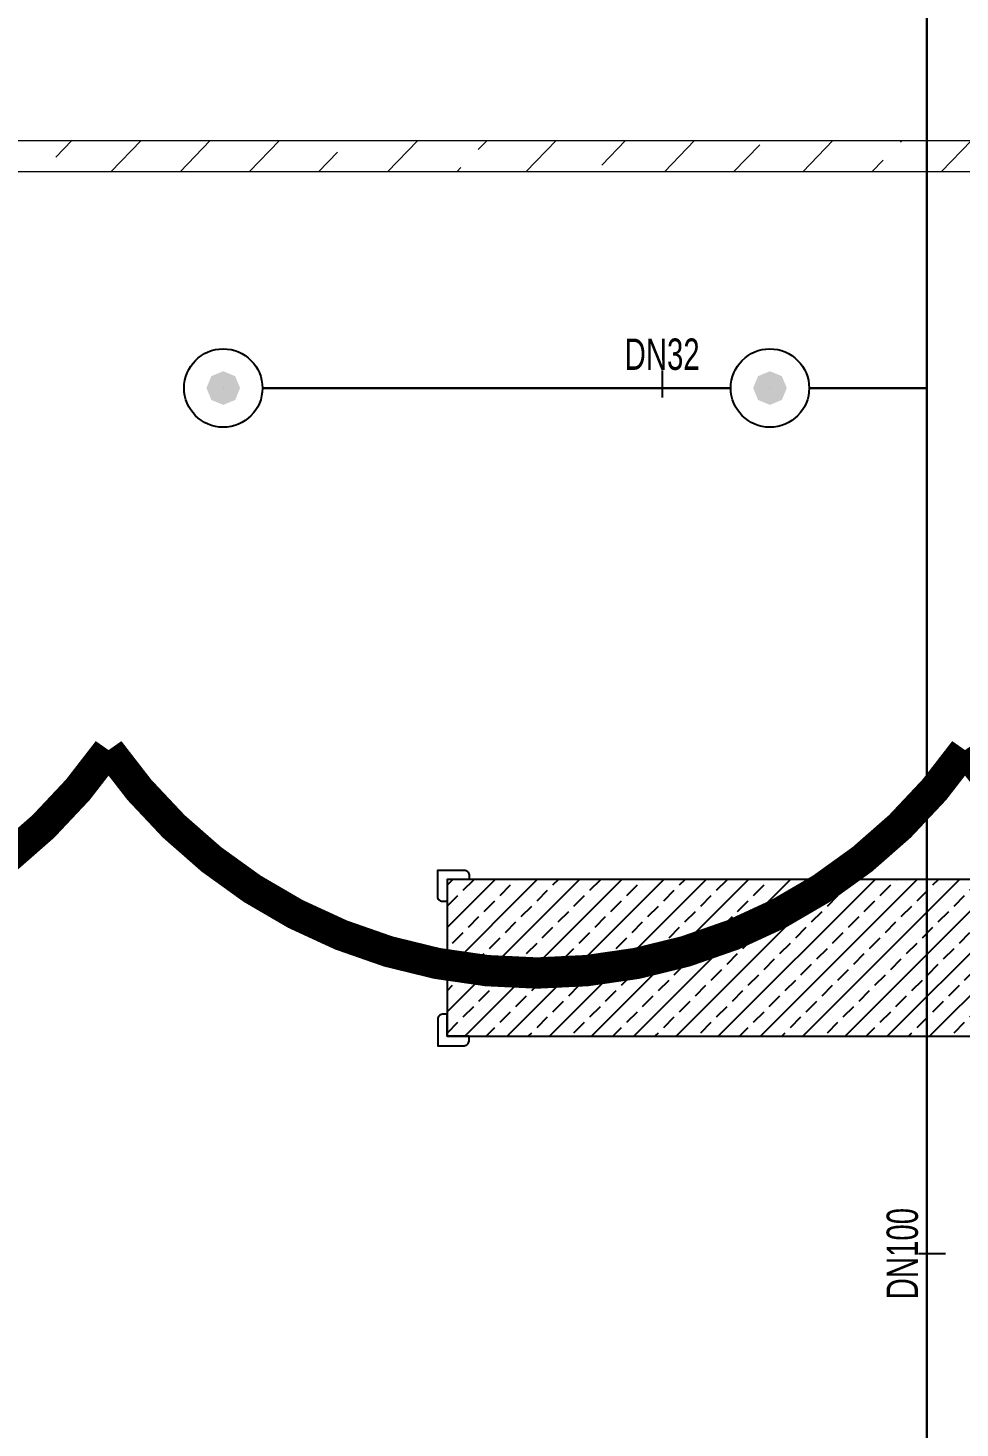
# Model space of a CAD drawing. Header units: millimetres. Extents: x -379292 to 1221486, y 92049 to 447512.
# Drawn here: x -179322 to -176349, y 111319 to 115785 of the extents above; entities that cross this region are included whole.
import ezdxf
from ezdxf.enums import TextEntityAlignment as Align

# ---------------------------------------------------------------- set-up
doc = ezdxf.new("R2010")
doc.units = ezdxf.units.MM
for name, color, linetype in [('-M-YNGN-BORUID', 7, 'Continuous'), ('-M-YNGN-BORUUZUN', 7, 'Continuous'), ('-M-YNGN-BORUYUK', 7, 'Continuous'), ('-M-YNGN-SPR-YUK', 7, 'Continuous'), ('-M-YNGN-ZON5-CAP-', 7, 'Continuous'), ('-M-YNGN-ZON5-SPR-', 7, 'Continuous'), ('05_HATCH CONCRETE', 141, 'Continuous'), ('05_SYMBOL', 2, 'Continuous')]:
    doc.layers.add(name, color=color, linetype=linetype)
doc.layers.add('-M-YNGN-SPR-CAPCIZGI', color=188, linetype='Continuous', plot=False)
doc.layers.add('-M-YNGN-ZON5', color=11, linetype='SP', lineweight=30)
doc.layers.add('E_CT_KA', color=4, linetype='Continuous', lineweight=9)
doc.styles.add('CIZGI', font='tahoma.ttf', dxfattribs={"width": 0.8, "oblique": 20})
doc.styles.add('HCAD', font='HCAD.SHX', dxfattribs={"width": 0.8, "height": 0.2})
doc.styles.add('PIPESIZE', font='hcad.shx', dxfattribs={"width": 0.8})
doc.styles.add('SPR-NOT', font='romans.shx')
doc.styles.get("Standard").update_dxf_attribs({"font": 'segoeuil.ttf'})
doc.linetypes.add('SP', pattern='A,2,-0.1,["SP",CIZGI,S=0.14,R=0.2,X=0,Y=-0.07],-0.255', length=2.355)

# ---------------------------------------------------------------- blocks, each defined once
blk = doc.blocks.new('bariyer')
at = {"color": 8, "ltscale": 25}
blk.add_lwpolyline([(0, -70), (15, -70, 0.414214), (30, -55), (30, 30), (-55, 30, 0.414214), (-70, 15), (-70, 0), (0, 0)], format="xyb", close=True, dxfattribs=at)
blk = doc.blocks.new('OtoParkBodrumKatMimari')
at = {"layer": '05_HATCH CONCRETE'}
h = blk.add_hatch(dxfattribs=at)
h.set_pattern_fill('ANSI33', color=8, scale=15, angle=180, style=0)
h.set_pattern_definition([(225, (905000, -3e-07), (67.351921, -67.351921), []), (225, (904932.65, -3e-07), (67.351921, -67.351921), [47.625, -23.8125])])
h.paths.add_polyline_path([(70900, 12250), (68370, 12250), (68370, 11750), (70900, 11750)])
at = {"color": 5}
blk.add_lwpolyline([(70900, 12250), (68370, 12250), (68370, 11750), (70900, 11750)], close=True, dxfattribs=at)
at = {"layer": '05_SYMBOL', "color": 8, "xscale": -1}
blk.add_blockref('bariyer', (68370, 12250), dxfattribs=at)
at = {"layer": '05_SYMBOL', "color": 8, "rotation": 180}
blk.add_blockref('bariyer', (68370, 11750), dxfattribs=at)
blk = doc.blocks.new('SP-C-UP-12')
at = {"ltscale": 10}
blk.add_line((0, 0), (0, 0), dxfattribs=at)
at = {"color": 1, "linetype": 'Continuous'}
blk.add_circle((0, 0), 12.5, dxfattribs=at)
at = {"ltscale": 10}
for points in [[(-5.37, 0), (-3.8, 3.8), (-3.8, -3.8), (0, 5.37)], [(-3.8, -3.8), (0, 5.37), (0, -5.37), (3.8, 3.8)], [(0, -5.37), (3.8, 3.8), (3.8, -3.8), (5.37, 0)]]:
    blk.add_solid(points, dxfattribs=at)
at = {"layer": '-M-YNGN-SPR-YUK', "style": 'SPR-NOT', "width": 0.5, "flags": 9}
for tag, p in [('YUK', (0, 17.77)), ('CAP', (0, 14.42)), ('TIP', (0.2, 10.78))]:
    blk.add_attdef(tag, text='', height=2.5, dxfattribs=at).set_placement(p, align=Align.MIDDLE_CENTER)
blk = doc.blocks.new('SPRKL100')
at = {"layer": '-M-YNGN-SPR-CAPCIZGI'}
blk.add_line((0, 0.431), (0, -0.431), dxfattribs=at)
at = {"layer": '-M-YNGN-BORUID', "color": 0, "style": 'HCAD', "width": 0.8, "flags": 1}
blk.add_attdef('DIC', text='', height=0.4, dxfattribs=at).set_placement((0, -1.693), align=Align.CENTER)
at = {"layer": '-M-YNGN-BORUUZUN', "color": 0, "style": 'HCAD', "width": 0.7}
blk.add_attdef('BOY', text='', height=0.8, dxfattribs=at).set_placement((0, -1.08), align=Align.CENTER)
at = {"layer": '-M-YNGN-BORUYUK', "color": 6, "style": 'PIPESIZE', "width": 0.8}
blk.add_attdef('YUK', text='', height=0.5, dxfattribs=at).set_placement((0, 1.866), align=Align.CENTER)
at = {"color": 0, "style": 'PIPESIZE', "width": 0.7}
blk.add_attdef('CAP', text='', height=1, dxfattribs=at).set_placement((0, 0.45), align=Align.CENTER)
blk = doc.blocks.new('A$C69E8C7F8')
at = {"layer": '-M-YNGN-ZON5', "ltscale": 500}
for p, q in [((-2056.31, 6569.36), (-2056.31, 359.36)), ((-2268.19, 1291.11), (-2118.81, 1291.11)), ((-2056.31, 1291.11), (-2093.81, 1291.11))]:
    blk.add_line(p, q, dxfattribs=at)
at = {"layer": '-M-YNGN-ZON5-CAP-'}
ref = blk.add_blockref('SPRKL100', (-2140.7, 1292.41), dxfattribs=dict(at, xscale=10, yscale=10, zscale=10))
ref.add_attrib('CAP', 'DN32', dxfattribs={"layer": '0', "color": 0, "height": 10, "style": 'PIPESIZE', "width": 0.7}).set_placement((-2140.7, 1296.91), align=Align.CENTER)
ref = blk.add_blockref('SPRKL100', (-2054.61, 1015.04), dxfattribs=dict(at, xscale=10.00000000000001, yscale=10.00000000000001, zscale=10.00000000000001, rotation=90))
ref.add_attrib('CAP', 'DN100', dxfattribs={"layer": '0', "color": 0, "height": 10, "rotation": 90, "style": 'PIPESIZE', "width": 0.7}).set_placement((-2059.11, 1015.04), align=Align.CENTER)
at = {"layer": '-M-YNGN-ZON5-SPR-', "ltscale": 25}
for p in [(-2280.69, 1291.11), (-2106.31, 1291.11)]:
    blk.add_blockref('SP-C-UP-12', p, dxfattribs=at)
blk = doc.blocks.new('*U716')
h = blk.add_hatch()
h.set_pattern_fill('ANSI33', color=0, scale=50, angle=1, style=0)
h.paths.add_polyline_path([(-2293.3, 100), (12962.7, 100), (12962.7, 0), (-2293.3, 0)])
at = {"color": 0}
blk.add_lwpolyline([(-2293.3, 100), (12962.7, 100), (12962.7, 0), (-2293.3, 0)], close=True, dxfattribs=at)
at = {"ltscale": 25, "flags": 1}
for tag, p in [('YUKSEKLIK', (-228.6, -148.7)), ('KALINLIK', (-228.6, -213.3))]:
    blk.add_attdef(tag, p, '', height=50, dxfattribs=at)

msp = doc.modelspace()

# ---------------------------------------------------------------- block references
at = {"color": 8}
msp.add_blockref('OtoParkBodrumKatMimari', (-246354.8, 100818.8), dxfattribs=at)

# ---------------------------------------------------------------- next in the draw order: linework, layer by layer
at = {"color": 30, "const_width": 100}
msp.add_lwpolyline([(-173600.7, 113481.6, -0.520567), (-176332.6, 113481.6, -0.520567), (-179064.5, 113481.6, -0.520567), (-181796.4, 113481.6, -0.520567), (-184528.2, 113481.6, -0.520567), (-187260.1, 113481.6, -0.520567), (-189992, 113481.6, -0.520567), (-192723.9, 113481.6, -0.520567), (-195455.8, 113481.6, -0.520567), (-198187.7, 113481.6, -0.520567), (-200919.6, 113481.6, -0.520567)], format="xyb", dxfattribs=at)

# ---------------------------------------------------------------- next in the draw order: block references
at = {"layer": '-M-YNGN-ZON5', "ltscale": 25, "xscale": 10, "yscale": 10, "zscale": 10}
msp.add_blockref('A$C69E8C7F8', (-155891.8, 101725.1), dxfattribs=at)
at = {"layer": 'E_CT_KA', "color": 140, "rotation": 180}
msp.add_blockref('*U716', (-170699, 115425.7), dxfattribs=at)

doc.saveas('drawing.dxf')
